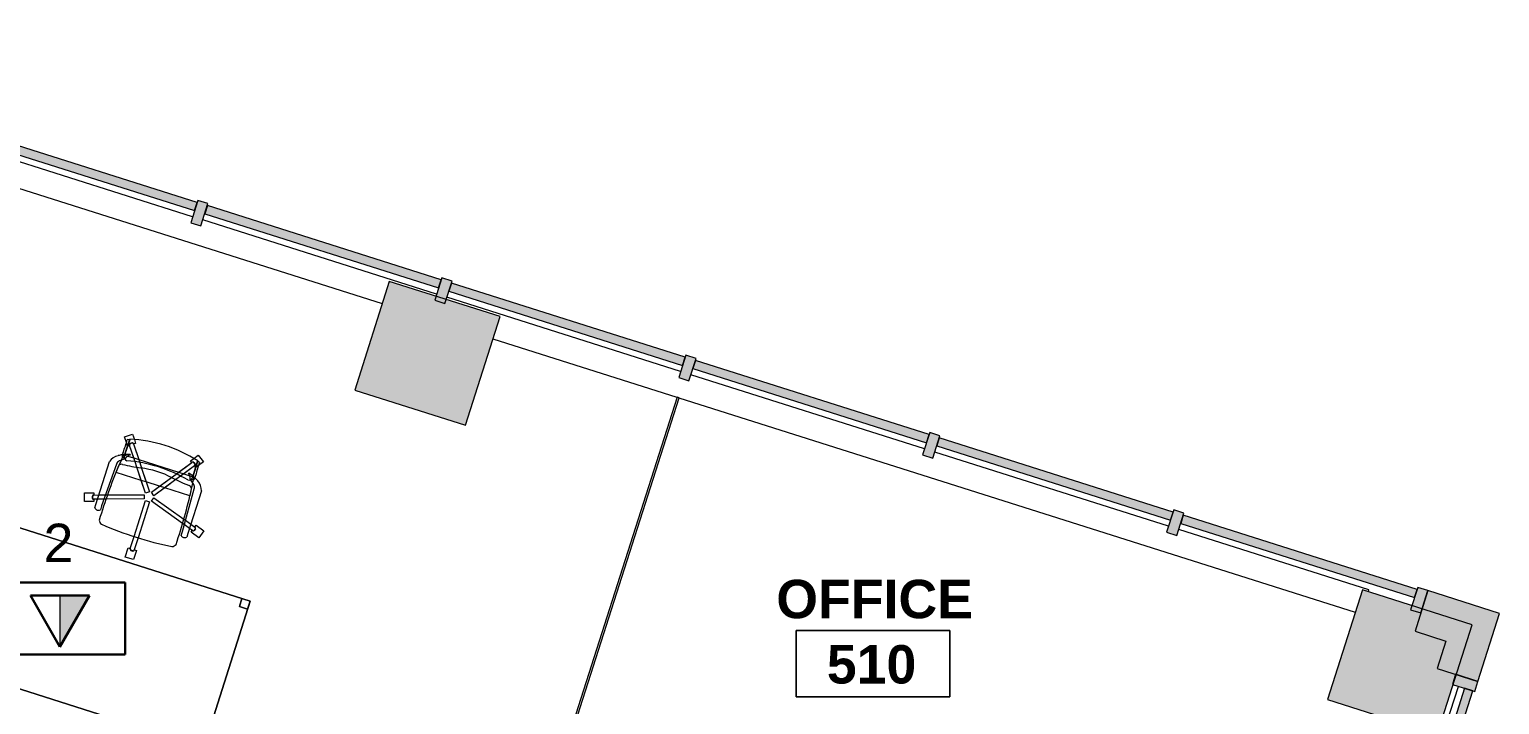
# Model space of a CAD drawing. Header units: inches. Extents: x 385 to 2249, y -1781 to -36.
# Drawn here: x 1904.6 to 2249.2, y -605.6 to -447.3 of the extents above; entities that cross this region are included whole.
import ezdxf

# ---------------------------------------------------------------- set-up
doc = ezdxf.new("R2010")
doc.units = ezdxf.units.IN
doc.header["$MEASUREMENT"] = 0
for name, color, linetype, lineweight in [('A-ANNO-NOTE', 131, 'Continuous', 30), ('A-AREA-IDEN', 2, 'Continuous', 9), ('A-COLS', 52, 'Continuous', 13), ('A-GLAZ-CURT', 52, 'Continuous', 13), ('A-GLAZ-CWMG', 51, 'Continuous', 13), ('A-WALL', 113, 'Continuous', 13), ('A-WALL-PATT', 111, 'Continuous', 13), ('I-FURN', 30, 'Continuous', 9), ('I-WALL', 2, 'Continuous', 13)]:
    doc.layers.add(name, color=color, linetype=linetype, lineweight=lineweight)
doc.styles.add('Swis721 Lt BT', font='swissl.ttf', dxfattribs={"height": 9})
doc.styles.add('Swis721 Lt BT_B', font='', dxfattribs={"height": 9})
doc.styles.get('Swis721 Lt BT_B').set_extended_font_data('Swis721 Lt BT', bold=True)

# ---------------------------------------------------------------- blocks, each defined once
blk = doc.blocks.new('System Panel - Glazed 2-5131211-Level 5 POWER _ SIGNAL')
at = {"layer": 'A-GLAZ-CURT', "lineweight": 9}
blk.add_hatch(color=7, dxfattribs=at).paths.add_polyline_path([(28.69, 2.25), (-28.69, 2.25), (-28.69, 0.25), (28.69, 0.25)], flags=0)
at = {"layer": 'A-GLAZ-CURT', "color": 8, "lineweight": 20}
for p, q in [((28.69, 2.25), (-28.69, 2.25)), ((-28.69, 2.25), (-28.69, 0.25)), ((-28.69, 0.25), (28.69, 0.25)), ((28.69, 0.25), (28.69, 2.25))]:
    blk.add_line(p, q, dxfattribs=at)
blk = doc.blocks.new('Rectangular Mullion - 2_5_ x 5_ rectangular-5103979-Level 5 POWER _ SIGNAL')
at = {"layer": 'A-GLAZ-CWMG', "lineweight": 9}
blk.add_hatch(color=7, dxfattribs=at).paths.add_polyline_path([(-2.5, 2.75), (-2.5, -2.75), (0, -2.75), (0, 2.75)], flags=0)
at = {"layer": 'A-GLAZ-CWMG', "color": 8, "lineweight": 20}
for p, q in [((0, 2.75), (-2.5, 2.75)), ((-2.5, 2.75), (-2.5, -2.75)), ((0, -2.75), (0, 2.75)), ((-2.5, -2.75), (0, -2.75))]:
    blk.add_line(p, q, dxfattribs=at)
blk = doc.blocks.new('System Panel - Glazed 2-5026264-Level 5 POWER _ SIGNAL')
at = {"layer": 'A-GLAZ-CURT', "lineweight": 9}
blk.add_hatch(color=7, dxfattribs=at).paths.add_polyline_path([(28.75, 0.25), (28.75, 2.25), (-28.75, 2.25), (-28.75, 0.25), (22.85, 0.25)], flags=0)
at = {"layer": 'A-GLAZ-CURT', "color": 8, "lineweight": 20}
for p, q in [((28.75, 2.25), (-28.75, 2.25)), ((-28.75, 2.25), (-28.75, 0.25)), ((-28.75, 0.25), (28.75, 0.25)), ((28.75, 0.25), (28.75, 2.25))]:
    blk.add_line(p, q, dxfattribs=at)
blk = doc.blocks.new('Rectangular Mullion - 2_5_ x 5_ rectangular-5019623-Level 5 POWER _ SIGNAL')
at = {"layer": 'A-GLAZ-CWMG', "lineweight": 9}
blk.add_hatch(color=7, dxfattribs=at).paths.add_polyline_path([(0, 1.76), (0, -2.75), (-2.5, -2.75), (-2.5, 1.76), (-1.23, 1.76)], flags=0)
at = {"layer": 'A-GLAZ-CWMG', "color": 8, "lineweight": 20}
for p, q in [((-2.5, 2.75), (0, 2.75)), ((-2.5, -2.75), (-2.5, 2.75)), ((0, 2.75), (0, -2.75)), ((0, -2.75), (-2.5, -2.75))]:
    blk.add_line(p, q, dxfattribs=at)
blk = doc.blocks.new('Rectangular Mullion - 2_5_ x 5_ rectangular-5019624-Level 5 POWER _ SIGNAL')
at = {"layer": 'A-GLAZ-CWMG', "lineweight": 9}
blk.add_hatch(color=7, dxfattribs=at).paths.add_polyline_path([(-2.5, 2.75), (-2.5, -2.75), (0, -2.75), (0, 2.75), (-1.59, 2.75)], flags=0)
at = {"layer": 'A-GLAZ-CWMG', "color": 8, "lineweight": 20}
for p, q in [((0, 2.75), (-2.5, 2.75)), ((-2.5, 2.75), (-2.5, -2.75)), ((0, -2.75), (0, 2.75)), ((-2.5, -2.75), (0, -2.75))]:
    blk.add_line(p, q, dxfattribs=at)
blk = doc.blocks.new('System Panel - Glazed 2-5033996-Level 5 POWER _ SIGNAL')
at = {"layer": 'A-GLAZ-CURT', "lineweight": 9}
blk.add_hatch(color=7, dxfattribs=at).paths.add_polyline_path([(28.75, 0.25), (28.75, 2.25), (-28.75, 2.25), (-28.75, 0.25), (-19.84, 0.25)], flags=0)
at = {"layer": 'A-GLAZ-CURT', "color": 8, "lineweight": 20}
for p, q in [((28.75, 2.25), (-28.75, 2.25)), ((-28.75, 2.25), (-28.75, 0.25)), ((-28.75, 0.25), (28.75, 0.25)), ((28.75, 0.25), (28.75, 2.25))]:
    blk.add_line(p, q, dxfattribs=at)
blk = doc.blocks.new('System Panel - Glazed 2-5034117-Level 5 POWER _ SIGNAL')
at = {"layer": 'A-GLAZ-CURT', "lineweight": 9}
blk.add_hatch(color=7, dxfattribs=at).paths.add_polyline_path([(28.75, 0.25), (28.75, 2.25), (-28.75, 2.25), (-28.75, 0.25), (-16.16, 0.25)], flags=0)
at = {"layer": 'A-GLAZ-CURT', "color": 8, "lineweight": 20}
for p, q in [((28.75, 2.25), (-28.75, 2.25)), ((-28.75, 2.25), (-28.75, 0.25)), ((-28.75, 0.25), (28.75, 0.25)), ((28.75, 0.25), (28.75, 2.25))]:
    blk.add_line(p, q, dxfattribs=at)
blk = doc.blocks.new('System Panel - Glazed 2-5034681-Level 5 POWER _ SIGNAL')
at = {"layer": 'A-GLAZ-CURT', "lineweight": 9}
blk.add_hatch(color=7, dxfattribs=at).paths.add_polyline_path([(28.75, 0.25), (28.75, 2.25), (-28.75, 2.25), (-28.75, 0.25)], flags=0)
at = {"layer": 'A-GLAZ-CURT', "color": 8, "lineweight": 20}
for p, q in [((28.75, 2.25), (-28.75, 2.25)), ((-28.75, 2.25), (-28.75, 0.25)), ((-28.75, 0.25), (28.75, 0.25)), ((28.75, 0.25), (28.75, 2.25))]:
    blk.add_line(p, q, dxfattribs=at)
blk = doc.blocks.new('Walls 51 - Walls 3-5097374-Level 5 POWER _ SIGNAL')
at = {"layer": 'A-WALL', "lineweight": 9}
for p, q in [((59.48, -1793.17), (59.48, -1738.29)), ((53.49, -1750.57), (53.49, -1828.68)), ((59.48, -1853.18), (59.48, -1795.67)), ((53.49, -1828.68), (53.49, -1852.68)), ((53.49, -1856.18), (53.49, -1915.54)), ((59.48, -1913.04), (59.48, -1855.68))]:
    blk.add_line(p, q, dxfattribs=at)
blk = doc.blocks.new('Walls 65 - Walls 3-5097582-Level 5 POWER _ SIGNAL')
at = {"layer": 'A-WALL', "lineweight": 9}
for p, q in [((53.97, -1222.05), (53.49, -1222.05)), ((53.49, -1222.05), (53.49, -1268.83)), ((59.48, -1389.81), (59.48, -1223.52)), ((53.49, -1271.33), (53.49, -1328.83)), ((53.49, -1331.33), (53.49, -1388.8)), ((53.49, -1391.3), (53.49, -1448.8)), ((59.48, -1435.57), (59.48, -1390.31)), ((53.49, -1451.3), (53.49, -1508.8)), ((59.48, -1675.39), (59.48, -1462.79)), ((53.49, -1511.3), (53.49, -1568.8))]:
    blk.add_line(p, q, dxfattribs=at)
blk = doc.blocks.new('Columns 62 - Columns 4-5528746-Level 5 POWER _ SIGNAL')
at = {"layer": 'A-COLS', "lineweight": 9}
blk.add_hatch(color=7, dxfattribs=at).paths.add_polyline_path([(2234.55, -612.67), (2242.75, -586.96), (2217.03, -578.76), (2208.83, -604.46), (2230.07, -611.24)], flags=0)
at = {"layer": 'A-COLS', "color": 8, "lineweight": 20}
for p, q in [((2217.03, -578.76), (2208.83, -604.46)), ((2242.75, -586.96), (2217.03, -578.76)), ((2234.55, -612.67), (2242.75, -586.96)), ((2208.83, -604.46), (2234.55, -612.67))]:
    blk.add_line(p, q, dxfattribs=at)
blk = doc.blocks.new('Columns 63 - Columns 4-5528758-Level 5 POWER _ SIGNAL')
at = {"layer": 'A-COLS', "lineweight": 9}
blk.add_hatch(color=7, dxfattribs=at).paths.add_polyline_path([(1403.92, -849.97), (1412.18, -824.56), (1386.29, -816.15), (1378.03, -841.56)], flags=0)
at = {"layer": 'A-COLS', "color": 8, "lineweight": 20}
for p, q in [((1386.29, -816.15), (1378.03, -841.56)), ((1412.18, -824.56), (1386.29, -816.15)), ((1403.92, -849.97), (1412.18, -824.56)), ((1378.03, -841.56), (1403.92, -849.97))]:
    blk.add_line(p, q, dxfattribs=at)
blk = doc.blocks.new('F-Haworth_Chair_X99-Seminar - X99 Advanced Seminar Chair-V106-Level 5 POWER _ SIGNAL')
at = {"layer": 'I-FURN'}
for p, q in [((-1, 15.13), (1, 15.13)), ((-1, 12.88), (-1, 15.13)), ((-1, 15.13), (1, 15.13)), ((-1, 12.88), (-1, 15.13)), ((1, 15.13), (1, 12.88)), ((1, 15.13), (1, 12.88)), ((-0.52, 12.88), (-1, 12.88)), ((-0.52, 12.88), (-1, 12.88)), ((-0.5, 9.91), (-0.5, 12.88)), ((-0.5, 9.91), (-0.5, 12.88)), ((0.26, 13.26), (-0.26, 13.26)), ((0.26, 13.26), (-0.26, 13.26)), ((-0.25, 13.25), (0.25, 13.25)), ((-0.25, 13.25), (0.25, 13.25)), ((0.5, 12.88), (0.5, 9.91)), ((0.5, 12.88), (0.5, 9.91)), ((1, 12.88), (0.52, 12.88)), ((1, 12.88), (0.52, 12.88)), ((-0.5, 1.08), (-0.5, 9.91)), ((-0.5, 1.08), (-0.5, 9.91)), ((0.5, 9.91), (0.5, 1.08)), ((0.5, 9.91), (0.5, 1.08)), ((-14.69, 3.72), (-14.08, 5.62)), ((-14.69, 3.72), (-14.08, 5.62)), ((-12.55, 3.03), (-14.69, 3.72)), ((-12.55, 3.03), (-14.69, 3.72)), ((-14.08, 5.62), (-11.94, 4.93)), ((-14.08, 5.62), (-11.94, 4.93)), ((-12.53, 4.34), (-12.69, 3.85)), ((-12.53, 4.34), (-12.69, 3.85)), ((-12.68, 3.86), (-12.52, 4.33)), ((-12.68, 3.86), (-12.52, 4.33)), ((-12.4, 3.49), (-12.55, 3.03)), ((-12.4, 3.49), (-12.55, 3.03)), ((-11.32, 3.15), (-12.4, 3.5)), ((-11.32, 3.15), (-12.4, 3.5)), ((-11.94, 4.93), (-12.09, 4.47)), ((-11.94, 4.93), (-12.09, 4.47)), ((-12.09, 4.45), (-11.32, 4.21)), ((-12.09, 4.45), (-11.32, 4.21)), ((-11.32, 5.48), (-11.3, 6.32)), ((-11.32, -5.06), (-11.32, 5.48)), ((-11.32, 4.21), (-9.86, 3.73)), ((-11.32, 4.21), (-9.86, 3.73)), ((-9.92, 6.36), (-9.92, 5.36)), ((-9.92, 5.36), (-9.57, -4.97)), ((-9.86, 3.73), (-9.38, 3.57)), ((-9.86, 3.73), (-9.38, 3.57)), ((-9.38, 3.57), (-0.87, 0.81)), ((-9.38, 3.57), (-0.87, 0.81)), ((0.87, 0.81), (9.38, 3.57)), ((0.87, 0.81), (9.38, 3.57)), ((9.38, 3.57), (9.86, 3.73)), ((9.38, 3.57), (9.86, 3.73)), ((9.57, -4.97), (9.92, 5.36)), ((9.86, 3.73), (11.32, 4.21)), ((9.86, 3.73), (11.32, 4.21)), ((9.92, 5.36), (9.92, 6.36)), ((11.3, 6.32), (11.32, 5.48)), ((11.32, 5.48), (11.32, -5.06)), ((11.32, 4.21), (12.09, 4.45)), ((11.32, 4.21), (12.09, 4.45)), ((12.4, 3.5), (11.32, 3.15)), ((12.4, 3.5), (11.32, 3.15)), ((11.94, 4.93), (14.08, 5.62)), ((11.94, 4.93), (14.08, 5.62)), ((12.09, 4.47), (11.94, 4.93)), ((12.09, 4.47), (11.94, 4.93)), ((12.55, 3.03), (12.4, 3.49)), ((12.55, 3.03), (12.4, 3.49)), ((12.52, 4.33), (12.68, 3.86)), ((12.52, 4.33), (12.68, 3.86)), ((12.69, 3.85), (12.53, 4.34)), ((12.69, 3.85), (12.53, 4.34)), ((14.69, 3.72), (12.55, 3.03)), ((14.69, 3.72), (12.55, 3.03)), ((14.08, 5.62), (14.69, 3.72)), ((14.08, 5.62), (14.69, 3.72)), ((-9.83, 2.67), (-11.32, 3.15)), ((-9.83, 2.67), (-11.32, 3.15)), ((-9.38, 2.52), (-9.83, 2.67)), ((-9.38, 2.52), (-9.83, 2.67)), ((-1.18, -0.14), (-9.37, 2.52)), ((-1.18, -0.14), (-9.37, 2.52)), ((-0.87, 0.81), (-1.18, -0.14)), ((-0.87, 0.81), (-1.18, -0.14)), ((0.5, 1.08), (-0.5, 1.08)), ((0.5, 1.08), (-0.5, 1.08)), ((1.18, -0.14), (0.87, 0.81)), ((1.18, -0.14), (0.87, 0.81)), ((9.37, 2.52), (1.18, -0.14)), ((9.37, 2.52), (1.18, -0.14)), ((9.83, 2.67), (9.37, 2.52)), ((9.83, 2.67), (9.37, 2.52)), ((11.32, 3.15), (9.83, 2.67)), ((11.32, 3.15), (9.83, 2.67)), ((-9.07, -3.12), (-2.89, -3.12)), ((-9.07, -3.2), (-9.07, -3.12)), ((-8.9, -4.8), (-9.07, -3.2)), ((-4.79, -5.75), (-1.04, -0.58)), ((-4.79, -5.75), (-2.89, -3.12)), ((-0.23, -1.17), (-3.68, -5.91)), ((-1.65, -3.12), (-3.68, -5.91)), ((-2.89, -3.12), (-1.04, -0.58)), ((-2.89, -3.12), (-1.65, -3.12)), ((-0.23, -1.17), (-1.65, -3.12)), ((-1.65, -3.12), (1.65, -3.12)), ((-1.04, -0.58), (-0.23, -1.17)), ((-1.04, -0.58), (-0.23, -1.17)), ((0.23, -1.17), (1.04, -0.58)), ((0.23, -1.17), (1.04, -0.58)), ((1.65, -3.12), (0.23, -1.17)), ((3.68, -5.91), (0.23, -1.17)), ((1.04, -0.58), (2.89, -3.12)), ((1.04, -0.58), (4.79, -5.75)), ((1.65, -3.12), (2.89, -3.12)), ((3.68, -5.91), (1.65, -3.12)), ((2.89, -3.12), (9.07, -3.12)), ((2.89, -3.12), (4.79, -5.75)), ((9.07, -3.2), (8.9, -4.8)), ((9.07, -3.12), (9.07, -3.2)), ((-9.13, -5.92), (-8.07, -6.77)), ((-8.88, -4.99), (-8.89, -4.91)), ((-8.75, -6.22), (-8.88, -4.99)), ((-8.68, -6.87), (-8.75, -6.22)), ((-8.62, -7.42), (-8.68, -6.87)), ((-8.61, -6.81), (-8.23, -6.95)), ((-8.03, -6.81), (-7.95, -6.87)), ((-7.97, -10.12), (-5.57, -6.82)), ((-6.14, -7.6), (-5.57, -6.82)), ((-5.57, -6.82), (-4.79, -5.75)), ((-5.57, -6.82), (-4.79, -5.75)), ((-3.68, -5.91), (-4.47, -7.01)), ((-3.68, -5.91), (-4.47, -7.01)), ((4.47, -7.01), (3.68, -5.91)), ((4.47, -7.01), (3.68, -5.91)), ((4.79, -5.75), (5.57, -6.82)), ((4.79, -5.75), (5.57, -6.82)), ((5.57, -6.82), (6.14, -7.6)), ((5.57, -6.82), (7.97, -10.12)), ((7.95, -6.87), (8.07, -6.77)), ((8.07, -6.77), (9.13, -5.92)), ((8.23, -6.95), (8.61, -6.81)), ((8.75, -6.22), (8.68, -6.87)), ((8.88, -4.99), (8.75, -6.22)), ((8.89, -4.91), (8.88, -4.99)), ((-8.88, -10.52), (-8.38, -9.83)), ((-8.88, -10.52), (-8.38, -9.83)), ((-8.6, -7.6), (-8.62, -7.43)), ((-8.49, -7.6), (-8.56, -7.6)), ((-8.42, -7.57), (-8.34, -11.37)), ((-8.34, -11.52), (-8.42, -7.57)), ((-7.65, -7.6), (-8.4, -7.6)), ((-8.38, -9.83), (-7.99, -10.11)), ((-8.38, -9.83), (-7.99, -10.11)), ((-7.97, -10.12), (-6.16, -7.63)), ((-6.17, -7.6), (-7.65, -7.6)), ((-7.18, -7.99), (-7.21, -8.13)), ((-4.47, -7.01), (-7.16, -10.71)), ((-4.9, -7.6), (-7.16, -10.71)), ((-4.9, -7.6), (-6.14, -7.6)), ((-4.47, -7.01), (-4.9, -7.6)), ((4.9, -7.6), (-4.9, -7.6)), ((4.9, -7.6), (4.47, -7.01)), ((7.16, -10.71), (4.47, -7.01)), ((6.14, -7.6), (4.9, -7.6)), ((7.16, -10.71), (4.9, -7.6)), ((7.65, -7.6), (6.14, -7.6)), ((6.14, -7.6), (7.97, -10.12)), ((7.21, -8.13), (7.18, -7.99)), ((8.4, -7.6), (7.65, -7.6)), ((7.99, -10.11), (8.38, -9.83)), ((7.99, -10.11), (8.38, -9.83)), ((8.34, -11.37), (8.42, -7.57)), ((8.42, -7.57), (8.34, -11.52)), ((8.38, -9.83), (8.88, -10.52)), ((8.38, -9.83), (8.88, -10.52)), ((8.56, -7.6), (8.49, -7.6)), ((8.62, -7.43), (8.6, -7.6)), ((8.68, -6.91), (8.62, -7.42)), ((-9.7, -11.65), (-8.88, -10.52)), ((-9.7, -11.65), (-8.88, -10.52)), ((-8.08, -12.82), (-9.7, -11.65)), ((-8.08, -12.82), (-9.7, -11.65)), ((-7.29, -11.74), (-8.08, -12.82)), ((-7.29, -11.74), (-8.08, -12.82)), ((-8, -10.58), (-7.59, -10.88)), ((-8, -10.58), (-7.59, -10.88)), ((-7.59, -10.87), (-7.99, -10.57)), ((-7.59, -10.87), (-7.99, -10.57)), ((-6.76, -11), (-7.29, -11.74)), ((-6.76, -11), (-7.29, -11.74)), ((-7.15, -10.72), (-6.76, -11)), ((-7.15, -10.72), (-6.76, -11)), ((6.76, -11), (7.15, -10.72)), ((6.76, -11), (7.15, -10.72)), ((7.29, -11.74), (6.76, -11)), ((7.29, -11.74), (6.76, -11)), ((8.08, -12.82), (7.29, -11.74)), ((8.08, -12.82), (7.29, -11.74)), ((7.99, -10.57), (7.59, -10.87)), ((7.99, -10.57), (7.59, -10.87)), ((7.59, -10.88), (8, -10.58)), ((7.59, -10.88), (8, -10.58)), ((9.7, -11.65), (8.08, -12.82)), ((9.7, -11.65), (8.08, -12.82)), ((8.88, -10.52), (9.7, -11.65)), ((8.88, -10.52), (9.7, -11.65))]:
    blk.add_line(p, q, dxfattribs=at)
for centre, radius, start, end in [((-0.11, 12.88), 0.407, 111.1651, 180.8349), ((-0.11, 12.88), 0.407, 111.1651, 180.8349), ((-0.09, 12.88), 0.406, 112.6199, 180), ((-0.09, 12.88), 0.406, 166.524, 180), ((-0.09, 12.88), 0.406, 126.0959, 166.524), ((-0.09, 12.88), 0.406, 112.6199, 126.0959), ((0.09, 12.88), 0.406, 53.9041, 67.3801), ((0.09, 12.88), 0.406, 0, 67.3801), ((0.11, 12.88), 0.407, 359.1651, 68.8349), ((0.11, 12.88), 0.407, 359.1651, 68.8349), ((0.09, 12.88), 0.406, 0, 53.9041), ((-8.21, 8.28), 1.31, 110.0433, 159.9567), ((144.06, 7.32), 153.52, 179.4749, 184.5213), ((0, -75.01), 84.96, 84.1475, 95.8525), ((8.21, 8.28), 1.31, 20.0433, 69.9567), ((-144.06, 7.32), 153.52, 355.4787, 0.5251), ((-12.28, 3.88), 0.407, 183.1651, 252.8349), ((-12.28, 3.88), 0.407, 183.1651, 252.8349), ((-12.27, 3.89), 0.406, 184.6199, 198.0959), ((-12.27, 3.89), 0.406, 184.6199, 252), ((-12.27, 3.89), 0.406, 198.0959, 238.524), ((-12.22, 4.09), 0.407, 71.1651, 140.8349), ((-12.22, 4.09), 0.407, 71.1651, 140.8349), ((-12.22, 4.07), 0.406, 85.476, 139.3801), ((-12.22, 4.07), 0.406, 72, 139.3801), ((-12.27, 3.89), 0.406, 238.524, 252), ((-12.22, 4.07), 0.406, 72, 85.476), ((-10.58, 5.68), 0.956, 45.8901, 138.1099), ((10.58, 5.68), 0.956, 41.8901, 134.1099), ((12.22, 4.09), 0.407, 39.1651, 108.8349), ((12.22, 4.09), 0.407, 39.1651, 108.8349), ((12.22, 4.07), 0.406, 81.0479, 108), ((12.22, 4.07), 0.406, 40.6199, 108), ((12.22, 4.07), 0.406, 40.6199, 81.0479), ((12.27, 3.89), 0.406, 288, 355.3801), ((12.28, 3.88), 0.407, 287.1651, 356.8349), ((12.28, 3.88), 0.407, 287.1651, 356.8349), ((12.27, 3.89), 0.406, 288, 341.9041), ((12.27, 3.89), 0.406, 341.9041, 355.3801), ((-7.87, -3.92), 3.63, 198.1789, 238.0478), ((-8.18, -4.9), 1.39, 182.8013, 227.1078), ((-8.24, -4.59), 0.763, 194.2338, 275.7662), ((-8.28, -7.33), 0.613, 122.5427, 170.0936), ((-7.37, -7.55), 1.05, 95.9554, 181.1786), ((-11.32, -48.08), 42.84, 79.9767, 85.7699), ((-6.55, -6.76), 1.38, 185.0878, 212.4248), ((0, 26.49), 33.83, 257.2285, 282.7715), ((0, 15.97), 22.19, 259.9767, 280.0233), ((11.32, -48.08), 42.84, 94.2301, 100.0233), ((7.37, -7.55), 1.05, 358.8214, 84.0446), ((6.55, -6.76), 1.38, 327.5752, 354.9122), ((8.24, -4.59), 0.763, 264.2338, 345.7662), ((8.28, -7.33), 0.613, 9.9064, 57.4573), ((8.18, -4.9), 1.39, 312.8922, 357.1987), ((7.87, -3.92), 3.63, 301.9522, 341.8211), ((-4.71, 1.15), 9.61, 238.0478, 243.9964), ((-5.2, -7.86), 3.74, 170.0936, 184.0143), ((-36.06, -10.03), 27.2, 357.4882, 4.0143), ((-4.71, 1.15), 9.61, 243.9964, 246.4906), ((-4.71, 1.15), 9.61, 246.6393, 247.073), ((-7.37, -7.55), 1.05, 145.2002, 181.1786), ((-4.71, 1.15), 9.61, 247.2631, 254.9334), ((-7.66, -10.36), 0.407, 143.1651, 198.9009), ((-7.66, -10.36), 0.407, 143.1651, 212.8349), ((-7.64, -10.36), 0.406, 144, 211.3801), ((-7.64, -10.36), 0.406, 144, 211.3801), ((-6.55, -6.76), 1.38, 214.0187, 242.9497), ((6.55, -6.76), 1.38, 297.0503, 325.9813), ((4.71, 1.15), 9.61, 285.0666, 292.7369), ((7.64, -10.36), 0.406, 328.6199, 36), ((7.64, -10.36), 0.406, 328.6199, 36), ((7.66, -10.36), 0.407, 8.967, 36.8349), ((7.66, -10.36), 0.407, 327.1651, 36.8349), ((7.66, -10.36), 0.407, 327.1651, 8.967), ((7.37, -7.55), 1.05, 358.8214, 34.7998), ((4.71, 1.15), 9.61, 292.927, 293.3607), ((4.71, 1.15), 9.61, 293.5094, 296.0036), ((36.06, -10.03), 27.2, 175.9857, 182.5118), ((5.2, -7.86), 3.74, 355.9857, 9.9064), ((4.71, 1.15), 9.61, 296.0036, 301.9522), ((0, 20.73), 33.17, 254.4478, 255.4234), ((0, 20.29), 32.89, 255.304, 284.6925), ((-7.66, -10.36), 0.407, 198.9009, 212.8349), ((-7.49, -10.47), 0.406, 256.6199, 324), ((-7.48, -10.49), 0.407, 255.1651, 324.8349), ((-7.48, -10.49), 0.407, 255.1651, 324.8349), ((-7.49, -10.47), 0.406, 256.6199, 297.0479), ((-7.49, -10.47), 0.406, 297.0479, 310.524), ((-7.49, -10.47), 0.406, 310.524, 324), ((7.48, -10.49), 0.407, 215.1651, 284.8349), ((7.48, -10.49), 0.407, 215.1651, 284.8349), ((7.49, -10.47), 0.406, 216, 256.4281), ((7.49, -10.47), 0.406, 216, 283.3801), ((7.49, -10.47), 0.406, 256.4281, 283.3801), ((0, 20.73), 33.17, 284.5766, 285.5522)]:
    blk.add_arc(centre, radius, start, end, dxfattribs=at)
blk = doc.blocks.new('Rectangular Table - Rectangular Table-5809067-Level 5 POWER _ SIGNAL')
at = {"layer": 'I-FURN'}
for p, q in [((-28, 18), (-30, 18)), ((-30, 18), (-30, 16)), ((-30, 16), (-30, 18)), ((-30, 18), (-28, 18)), ((30, 18), (-30, 18)), ((-30, 18), (-30, -18)), ((-30, -18), (-30, 18)), ((-30, 18), (30, 18)), ((-28, 16), (-28, 18)), ((-28, 18), (-28, 16)), ((28, 18), (28, 16)), ((30, 18), (28, 18)), ((28, 18), (30, 18)), ((28, 16), (28, 18)), ((30, 16), (30, 18)), ((30, 18), (30, 16)), ((30, -18), (30, 18)), ((30, 18), (30, -18)), ((-30, 16), (-28, 16)), ((-28, 16), (-30, 16)), ((28, 16), (30, 16)), ((30, 16), (28, 16)), ((-28, -16), (-30, -16)), ((-30, -16), (-30, -18)), ((-30, -18), (-30, -16)), ((-30, -16), (-28, -16)), ((-28, -18), (-28, -16)), ((-28, -16), (-28, -18)), ((30, -16), (28, -16)), ((28, -16), (28, -18)), ((28, -18), (28, -16)), ((28, -16), (30, -16)), ((30, -18), (30, -16)), ((30, -16), (30, -18)), ((-30, -18), (-28, -18)), ((-28, -18), (-30, -18)), ((-30, -18), (30, -18)), ((30, -18), (-30, -18)), ((28, -18), (30, -18)), ((30, -18), (28, -18))]:
    blk.add_line(p, q, dxfattribs=at)
blk = doc.blocks.new('Room Tag - Room Name and Number-3379422-Level 5 POWER _ SIGNAL')
at = {"layer": 'A-AREA-IDEN'}
for p, q in [((-0.1881, -0.1636), (-0.1881, -0.0018)), ((-0.1881, -0.0018), (0.1869, -0.0018)), ((0.1869, -0.0018), (-0.1881, -0.0018)), ((-0.1881, -0.0018), (-0.1881, -0.1636)), ((0.1869, -0.0018), (0.1869, -0.1636)), ((0.1869, -0.1636), (0.1869, -0.0018)), ((0.1869, -0.1636), (-0.1881, -0.1636)), ((-0.1881, -0.1636), (0.1869, -0.1636))]:
    blk.add_line(p, q, dxfattribs=at)

msp = doc.modelspace()

# ---------------------------------------------------------------- hatches: boundary and pattern name
at = {"layer": 'A-ANNO-NOTE', "lineweight": 9}
msp.add_hatch(color=256, dxfattribs=at).paths.add_polyline_path([(1911.75, -592.1), (1918.67, -580.1), (1911.75, -580.1)], flags=0)
at = {"layer": 'A-WALL-PATT', "lineweight": 9}
h = msp.add_hatch(color=7, dxfattribs=at)
h.paths.add_polyline_path([(2180.38, -790.88), (2184.17, -788.07), (2189.47, -771.45), (2179.94, -768.41), (2173.48, -788.68), (2179.45, -790.59)], flags=0)
h.paths.add_polyline_path([(2244.08, -600.2), (2249.17, -584.25), (2239.64, -581.22), (2238.27, -585.53), (2242.75, -586.96), (2239.04, -598.59), (2242.87, -599.81)], flags=0)
msp.add_hatch(color=7, dxfattribs=at).paths.add_polyline_path([(2238.27, -585.53), (2239.64, -581.22), (2232.37, -578.92), (2231.01, -583.22), (2236.6, -585)], flags=0)

# ---------------------------------------------------------------- linework, layer by layer
at = {"layer": 'A-ANNO-NOTE'}
for p, q in [((1897.31, -577.05), (1927.03, -577.05)), ((1927.03, -577.05), (1927.03, -593.86)), ((1904.82, -580.1), (1918.67, -580.1)), ((1911.75, -592.1), (1904.82, -580.1)), ((1918.67, -580.1), (1911.75, -592.1)), ((1927.03, -593.86), (1897.31, -593.86))]:
    msp.add_line(p, q, dxfattribs=at)
at = {"layer": 'A-ANNO-NOTE', "lineweight": 9}
for p, q in [((1911.75, -580.1), (1911.75, -592.1)), ((1911.75, -592.1), (1918.67, -580.1)), ((1918.67, -580.1), (1911.75, -580.1))]:
    msp.add_line(p, q, dxfattribs=at)
at = {"layer": 'A-WALL', "color": 8, "lineweight": 20}
for p, q in [((2232.37, -578.92), (2229.35, -588.45)), ((2249.17, -584.25), (2232.37, -578.92)), ((2244.08, -600.2), (2249.17, -584.25)), ((2229.35, -588.45), (2236.6, -590.75)), ((2236.6, -590.75), (2234.56, -597.16)), ((2234.56, -597.16), (2244.08, -600.2))]:
    msp.add_line(p, q, dxfattribs=at)
at = {"layer": 'I-WALL'}
for p, q in [((2056.38, -533.56), (2031.44, -611.77)), ((2031.91, -611.92), (2056.85, -533.72)), ((2056.85, -533.72), (2056.38, -533.56))]:
    msp.add_line(p, q, dxfattribs=at)

# ---------------------------------------------------------------- block references
at = {"layer": 'A-AREA-IDEN', "xscale": 95.99999999999994, "yscale": 95.99999999999994, "zscale": 95.99999999999994}
msp.add_blockref('Room Tag - Room Name and Number-3379422-Level 5 POWER _ SIGNAL', (2102.39, -588.1), dxfattribs=at)
at = {"layer": 'A-COLS', "lineweight": 9, "rotation": 0.3967009999964257}
msp.add_blockref('Columns 63 - Columns 4-5528758-Level 5 POWER _ SIGNAL', (597.04, 300.11), dxfattribs=at)
at = {"layer": 'A-COLS', "lineweight": 9}
msp.add_blockref('Columns 62 - Columns 4-5528746-Level 5 POWER _ SIGNAL', (0, 0), dxfattribs=at)
at = {"layer": 'A-GLAZ-CURT', "lineweight": 9}
for name, p, rotation in [('System Panel - Glazed 2-5034681-Level 5 POWER _ SIGNAL', (1915.84, -481.37), 342.396186574362), ('System Panel - Glazed 2-5026264-Level 5 POWER _ SIGNAL', (1973.03, -499.51), 342.396186574362), ('System Panel - Glazed 2-5034117-Level 5 POWER _ SIGNAL', (2030.22, -517.66), 342.396186574362), ('System Panel - Glazed 2-5033996-Level 5 POWER _ SIGNAL', (2087.41, -535.8), 342.396186574362), ('System Panel - Glazed 2-5026264-Level 5 POWER _ SIGNAL', (2144.57, -553.94), 342.396186574362), ('System Panel - Glazed 2-5026264-Level 5 POWER _ SIGNAL', (2201.76, -572.09), 342.396186574362), ('System Panel - Glazed 2-5131211-Level 5 POWER _ SIGNAL', (2232.01, -629.08), 252.3119574808698)]:
    msp.add_blockref(name, p, dxfattribs=dict(at, rotation=rotation))
at = {"layer": 'A-GLAZ-CWMG', "lineweight": 9}
for name, p, rotation in [('Rectangular Mullion - 2_5_ x 5_ rectangular-5019624-Level 5 POWER _ SIGNAL', (1943.24, -490.06), 162.396186574362), ('Rectangular Mullion - 2_5_ x 5_ rectangular-5019624-Level 5 POWER _ SIGNAL', (2000.43, -508.21), 162.396186574362), ('Rectangular Mullion - 2_5_ x 5_ rectangular-5019624-Level 5 POWER _ SIGNAL', (2057.62, -526.35), 162.396186574362), ('Rectangular Mullion - 2_5_ x 5_ rectangular-5019624-Level 5 POWER _ SIGNAL', (2114.78, -544.49), 162.396186574362), ('Rectangular Mullion - 2_5_ x 5_ rectangular-5019624-Level 5 POWER _ SIGNAL', (2171.97, -562.63), 162.396186574362), ('Rectangular Mullion - 2_5_ x 5_ rectangular-5103979-Level 5 POWER _ SIGNAL', (2241.48, -599.37), 72.31195748086978)]:
    msp.add_blockref(name, p, dxfattribs=dict(at, rotation=rotation))
at = {"layer": 'A-GLAZ-CWMG', "lineweight": 9, "extrusion": (0, 0, -1), "rotation": 197.603813425638}
msp.add_blockref('Rectangular Mullion - 2_5_ x 5_ rectangular-5019623-Level 5 POWER _ SIGNAL', (-2231.54, -581.54), dxfattribs=at)
at = {"layer": 'A-WALL', "lineweight": 9}
for name, p, rotation in [('Walls 65 - Walls 3-5097582-Level 5 POWER _ SIGNAL', (3399.56, -897.34), 252.3961828634399), ('Walls 51 - Walls 3-5097374-Level 5 POWER _ SIGNAL', (2710.99, 1072.82), 342.3119574808698)]:
    msp.add_blockref(name, p, dxfattribs=dict(at, rotation=rotation))
at = {"layer": 'I-FURN'}
for name, p, rotation in [('F-Haworth_Chair_X99-Seminar - X99 Advanced Seminar Chair-V106-Level 5 POWER _ SIGNAL', (1932.61, -556.92), 162.3961865743621), ('Rectangular Table - Rectangular Table-5809067-Level 5 POWER _ SIGNAL', (1922.29, -589.44), 162.3961865743624)]:
    msp.add_blockref(name, p, dxfattribs=dict(at, rotation=rotation))

# ---------------------------------------------------------------- texts
at = {"layer": 'A-ANNO-NOTE', "lineweight": 9, "insert": (1907.91, -563.23), "char_height": 9, "width": 8.181, "attachment_point": 1, "style": 'Swis721 Lt BT'}
msp.add_mtext('2', dxfattribs=at)
at = {"layer": 'A-AREA-IDEN', "char_height": 9, "attachment_point": 1, "style": 'Swis721 Lt BT_B'}
for s, insert, width in [('OFFICE', (2079.65, -576.39), 54.843), ('510', (2091.49, -591.7), 25.452)]:
    msp.add_mtext(s, dxfattribs=dict(at, insert=insert, width=width))

doc.saveas('drawing.dxf')
